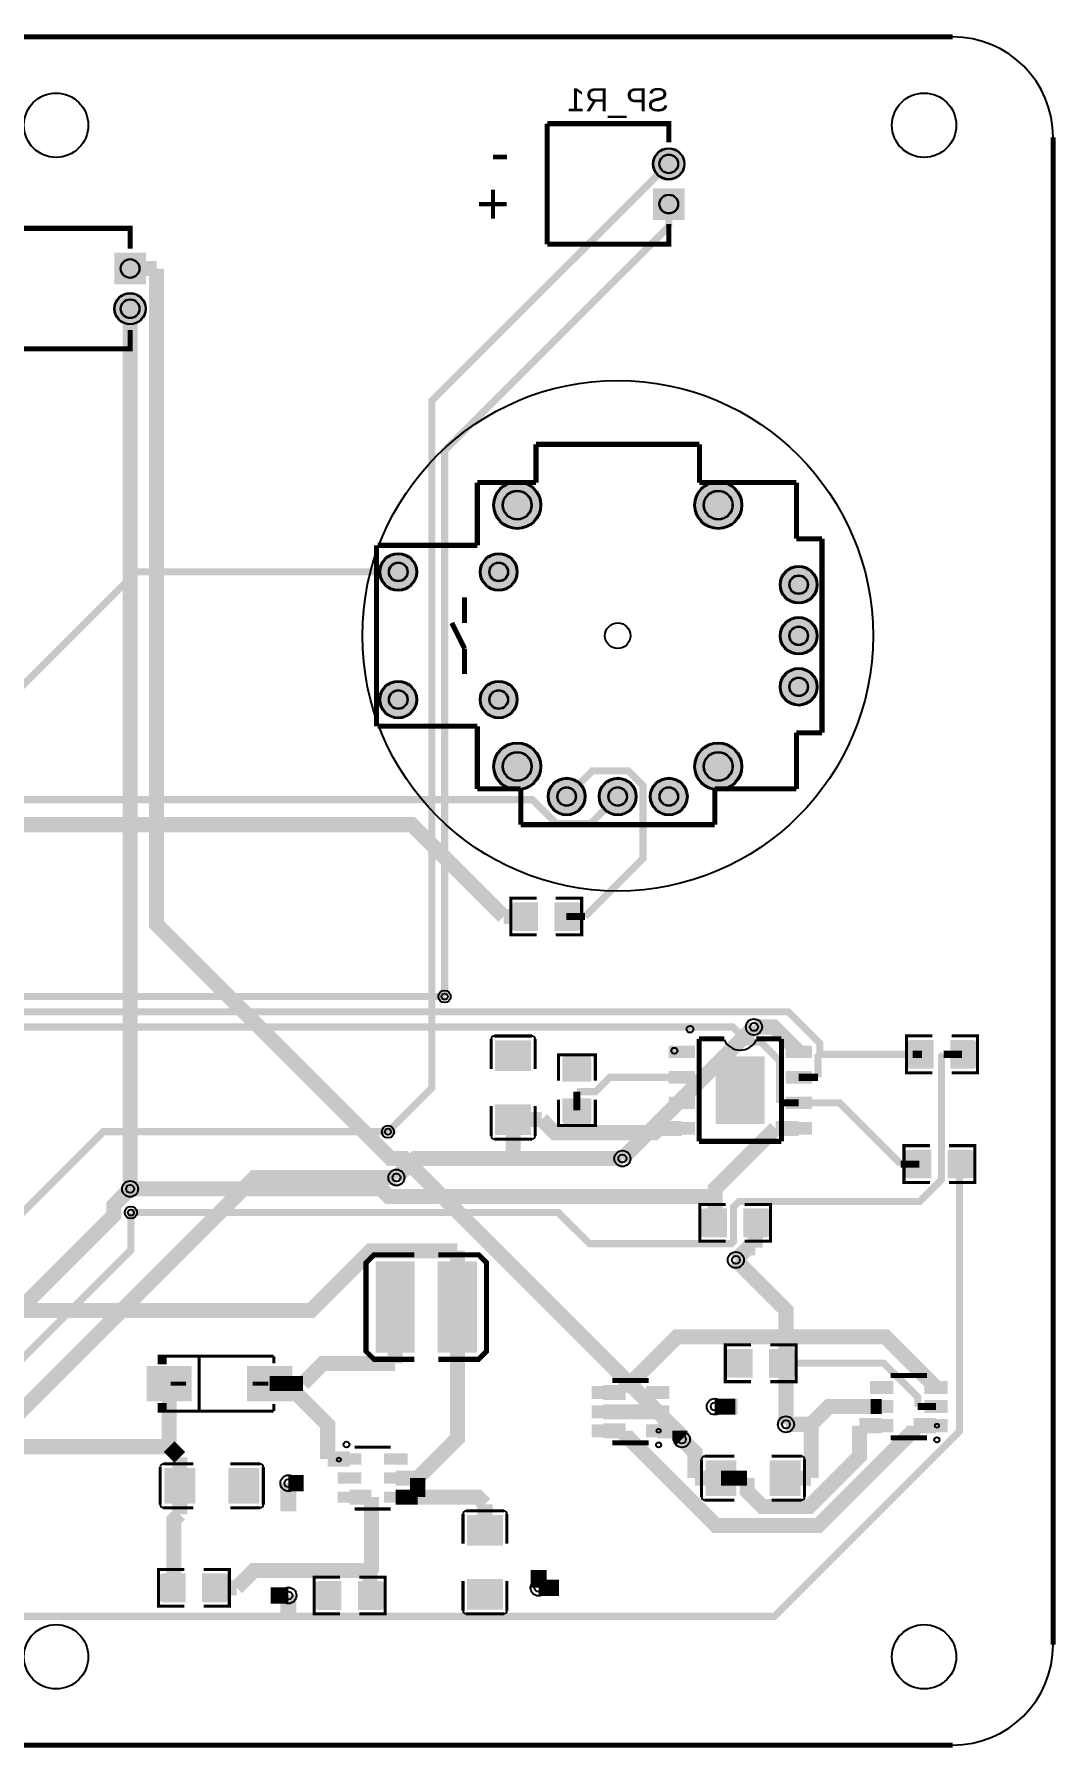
# Model space of a CAD drawing. Header units: millimetres. Extents: x -75 to 75, y -44 to 43.
# Drawn here: x 24.3 to 75.1, y -42.6 to 42.6 of the extents above; entities that cross this region are included whole.
import ezdxf

# ---------------------------------------------------------------- set-up
doc = ezdxf.new("R2010")
doc.units = ezdxf.units.MM
for name, color, linetype, true_color in [('BoardOutLine', 7, 'Continuous', 0xff00ff), ('BottomLayer', 7, 'Continuous', 0x0000ff), ('BottomSilkLayer', 7, 'Continuous', 0x66cc33), ('BottomSolderMaskLayer', 7, 'Continuous', 0xaa00ff), ('Document', 7, 'Continuous', 0xffffff), ('Hole', 7, 'Continuous', 0x222222), ('Multi-Layer', 7, 'Continuous', 0xc0c0c0), ('TopLayer', 7, 'Continuous', 0xff0000), ('TopPasteMaskLayer', 7, 'Continuous', 0x808080), ('TopSilkLayer', 7, 'Continuous', 0xffcc00), ('TopSolderMaskLayer', 7, 'Continuous', 0x800080)]:
    doc.layers.add(name, color=color, linetype=linetype, true_color=true_color)
doc.styles.get("Standard").update_dxf_attribs({"font": 'arial.ttf'})

msp = doc.modelspace()

# ---------------------------------------------------------------- hatches: boundary and pattern name
at = {"layer": 'BottomSolderMaskLayer'}
for points in [[(55.093, 36.179, 1), (56.668, 36.179, 1)], [(56.668, 33.392), (56.668, 34.966), (55.093, 34.966), (55.093, 33.392)], [(29.87, 31.759), (29.87, 30.185), (28.296, 30.185), (28.296, 31.759)], [(28.296, 28.972, 1), (29.87, 28.972, 1)], [(47.146, 19.2, 1), (49.534, 19.2, 1)], [(57.146, 19.2, 1), (59.534, 19.2, 1)], [(41.48, 15.875, 1), (43.36, 15.875, 1)], [(46.48, 15.875, 1), (48.36, 15.875, 1)], [(61.4, 15.24, 1), (63.28, 15.24, 1)], [(61.4, 12.7, 1), (63.28, 12.7, 1)], [(61.4, 10.16, 1), (63.28, 10.16, 1)], [(41.48, 9.525, 1), (43.36, 9.525, 1)], [(46.48, 9.525, 1), (48.36, 9.525, 1)], [(47.146, 6.2, 1), (49.534, 6.2, 1)], [(57.146, 6.2, 1), (59.534, 6.2, 1)], [(49.86, 4.7, 1), (51.74, 4.7, 1)], [(52.4, 4.7, 1), (54.28, 4.7, 1)], [(54.94, 4.7, 1), (56.82, 4.7, 1)]]:
    msp.add_hatch(color=256, dxfattribs=at).paths.add_polyline_path(points)
at = {"layer": 'Document'}
for points in [[(32.428, -23.161), (32.578, -23.161), (32.578, -25.911), (32.428, -25.911)], [(35.67, -25.155), (35.67, -23.867), (35.477, -23.867), (35.477, -25.155)], [(31.096, -24.608), (31.096, -24.414), (31.869, -24.414), (31.869, -24.608)], [(35.96, -24.608), (35.96, -24.414), (35.187, -24.414), (35.187, -24.608)]]:
    msp.add_hatch(color=256, dxfattribs=at).paths.add_polyline_path(points)
at = {"layer": 'Multi-Layer'}
for points in [[(55.118, 36.179, 1), (56.642, 36.179, 1)], [(56.642, 33.417), (56.642, 34.941), (55.118, 34.941), (55.118, 33.417)], [(29.845, 31.734), (29.845, 30.21), (28.321, 30.21), (28.321, 31.734)], [(28.321, 28.972, 1), (29.845, 28.972, 1)], [(47.197, 19.2, 1), (49.483, 19.2, 1)], [(57.197, 19.2, 1), (59.483, 19.2, 1)], [(41.531, 15.875, 1), (43.309, 15.875, 1)], [(46.531, 15.875, 1), (48.309, 15.875, 1)], [(61.451, 15.24, 1), (63.229, 15.24, 1)], [(61.451, 12.7, 1), (63.229, 12.7, 1)], [(41.531, 9.525, 1), (43.309, 9.525, 1)], [(46.531, 9.525, 1), (48.309, 9.525, 1)], [(61.451, 10.16, 1), (63.229, 10.16, 1)], [(47.197, 6.2, 1), (49.483, 6.2, 1)], [(57.197, 6.2, 1), (59.483, 6.2, 1)], [(49.911, 4.7, 1), (51.689, 4.7, 1)], [(52.451, 4.7, 1), (54.229, 4.7, 1)], [(54.991, 4.7, 1), (56.769, 4.7, 1)]]:
    msp.add_hatch(color=256, dxfattribs=at).paths.add_polyline_path(points)
at = {"layer": 'TopLayer'}
for points in [[(49.35, -1.958), (49.35, -0.582), (48.218, -0.582), (48.218, -1.958)], [(50.218, -1.958), (50.218, -0.582), (51.35, -0.582), (51.35, -1.958)], [(47.269, -8.929), (48.997, -8.929), (48.997, -7.444), (47.269, -7.444)], [(69.035, -7.44), (69.035, -8.817), (67.903, -8.817), (67.903, -7.44)], [(69.903, -7.44), (69.903, -8.817), (71.035, -8.817), (71.035, -7.44)], [(50.62, -9.472), (51.997, -9.472), (51.997, -8.34), (50.62, -8.34)], [(57.128, -7.701), (57.128, -8.301), (55.928, -8.301), (55.928, -7.701)], [(58.236, -11.556), (58.236, -8.256), (60.636, -8.256), (60.636, -11.556)], [(62.944, -7.701), (62.944, -8.301), (61.744, -8.301), (61.744, -7.701)], [(57.128, -8.971), (57.128, -9.571), (55.928, -9.571), (55.928, -8.971)], [(62.944, -8.971), (62.944, -9.571), (61.744, -9.571), (61.744, -8.971)], [(47.269, -10.629), (48.997, -10.629), (48.997, -12.114), (47.269, -12.114)], [(50.62, -10.34), (51.997, -10.34), (51.997, -11.472), (50.62, -11.472)], [(57.128, -10.241), (57.128, -10.841), (55.928, -10.841), (55.928, -10.241)], [(62.944, -10.241), (62.944, -10.841), (61.744, -10.841), (61.744, -10.241)], [(57.128, -11.511), (57.128, -12.111), (55.928, -12.111), (55.928, -11.511)], [(62.944, -11.511), (62.944, -12.111), (61.744, -12.111), (61.744, -11.511)], [(68.908, -12.901), (68.908, -14.278), (67.776, -14.278), (67.776, -12.901)], [(69.776, -12.901), (69.776, -14.278), (70.908, -14.278), (70.908, -12.901)], [(58.748, -17.199), (58.748, -15.822), (57.616, -15.822), (57.616, -17.199)], [(59.616, -17.199), (59.616, -15.822), (60.748, -15.822), (60.748, -17.199)], [(43.215, -22.951), (41.315, -22.951), (41.315, -18.451), (43.215, -18.451)], [(46.315, -22.951), (44.415, -22.951), (44.415, -18.451), (46.315, -18.451)], [(60.018, -24.184), (60.018, -22.807), (58.886, -22.807), (58.886, -24.184)], [(60.886, -24.184), (60.886, -22.807), (62.018, -22.807), (62.018, -24.184)], [(29.928, -23.661), (32.128, -23.661), (32.128, -25.361), (29.928, -25.361)], [(34.928, -23.661), (37.128, -23.661), (37.128, -25.361), (34.928, -25.361)], [(52.075, -24.658), (53.175, -24.658), (53.175, -25.258), (52.075, -25.258)], [(54.775, -24.658), (55.875, -24.658), (55.875, -25.258), (54.775, -25.258)], [(65.918, -24.404), (67.018, -24.404), (67.018, -25.004), (65.918, -25.004)], [(68.618, -24.404), (69.718, -24.404), (69.718, -25.004), (68.618, -25.004)], [(65.918, -25.354), (67.018, -25.354), (67.018, -25.954), (65.918, -25.954)], [(68.618, -25.354), (69.718, -25.354), (69.718, -25.954), (68.618, -25.954)], [(52.075, -25.608), (53.175, -25.608), (53.175, -26.208), (52.075, -26.208)], [(54.775, -25.608), (55.875, -25.608), (55.875, -26.208), (54.775, -26.208)], [(65.918, -26.304), (67.018, -26.304), (67.018, -26.904), (65.918, -26.904)], [(68.618, -26.304), (69.718, -26.304), (69.718, -26.904), (68.618, -26.904)], [(52.075, -26.558), (53.175, -26.558), (53.175, -27.158), (52.075, -27.158)], [(54.775, -26.558), (55.875, -26.558), (55.875, -27.158), (54.775, -27.158)], [(40.535, -27.994), (40.535, -28.526), (39.463, -28.526), (39.463, -27.994)], [(42.833, -27.994), (42.833, -28.526), (41.761, -28.526), (41.761, -27.994)], [(32.297, -28.727), (32.297, -30.455), (30.812, -30.455), (30.812, -28.727)], [(33.997, -28.727), (33.997, -30.455), (35.482, -30.455), (35.482, -28.727)], [(40.535, -28.944), (40.535, -29.476), (39.463, -29.476), (39.463, -28.944)], [(42.833, -28.944), (42.833, -29.476), (41.761, -29.476), (41.761, -28.944)], [(59.221, -30.074), (59.221, -28.346), (57.736, -28.346), (57.736, -30.074)], [(60.921, -30.074), (60.921, -28.346), (62.406, -28.346), (62.406, -30.074)], [(40.535, -29.894), (40.535, -30.426), (39.463, -30.426), (39.463, -29.894)], [(42.833, -29.894), (42.833, -30.426), (41.761, -30.426), (41.761, -29.894)], [(47.6, -32.551), (45.872, -32.551), (45.872, -31.066), (47.6, -31.066)], [(31.824, -33.983), (31.824, -35.36), (30.692, -35.36), (30.692, -33.983)], [(32.692, -33.983), (32.692, -35.36), (33.824, -35.36), (33.824, -33.983)], [(39.571, -35.741), (39.571, -34.364), (38.439, -34.364), (38.439, -35.741)], [(40.439, -35.741), (40.439, -34.364), (41.571, -34.364), (41.571, -35.741)], [(47.6, -34.251), (45.872, -34.251), (45.872, -35.736), (47.6, -35.736)]]:
    msp.add_hatch(color=256, dxfattribs=at).paths.add_polyline_path(points)
at = {"layer": 'TopPasteMaskLayer'}
for points in [[(48.084, -1.91), (48.084, -0.63), (48.134, -0.58), (49.284, -0.58), (49.334, -0.63), (49.339, -1.04), (48.889, -1.04), (48.889, -1.49), (49.329, -1.49), (49.334, -1.91), (49.284, -1.96), (48.134, -1.96)], [(50.234, -1.91), (50.234, -1.49), (50.679, -1.49), (50.679, -1.04), (50.239, -1.04), (50.234, -0.63), (50.284, -0.58), (51.434, -0.58), (51.484, -0.63), (51.484, -1.91), (51.434, -1.96), (50.284, -1.96)], [(47.369, -8.929), (47.739, -8.929), (47.839, -8.829), (47.839, -8.524), (47.939, -8.424), (48.327, -8.424), (48.427, -8.524), (48.427, -8.829), (48.527, -8.929), (48.897, -8.929), (48.997, -8.829), (48.997, -7.544), (48.897, -7.444), (47.369, -7.444), (47.269, -7.544), (47.269, -8.829)], [(69.019, -7.488), (69.019, -7.908), (68.574, -7.908), (68.574, -8.358), (69.014, -8.358), (69.019, -8.768), (68.969, -8.818), (67.819, -8.818), (67.769, -8.768), (67.769, -7.488), (67.819, -7.438), (68.969, -7.438)], [(71.169, -7.488), (71.169, -8.768), (71.119, -8.818), (69.969, -8.818), (69.919, -8.768), (69.914, -8.358), (70.364, -8.358), (70.364, -7.908), (69.924, -7.908), (69.919, -7.488), (69.969, -7.438), (71.119, -7.438)], [(50.668, -8.206), (51.948, -8.206), (51.998, -8.256), (51.998, -9.406), (51.948, -9.456), (51.538, -9.461), (51.538, -9.011), (51.088, -9.011), (51.088, -9.451), (50.668, -9.456), (50.618, -9.406), (50.618, -8.256)], [(57.128, -7.701), (57.128, -8.301), (55.928, -8.301), (55.928, -7.701)], [(58.236, -11.556), (58.236, -8.256), (60.636, -8.256), (60.636, -11.556)], [(62.944, -7.701), (62.944, -8.301), (61.744, -8.301), (61.744, -7.701)], [(57.128, -8.971), (57.128, -9.571), (55.928, -9.571), (55.928, -8.971)], [(62.944, -8.971), (62.944, -9.571), (61.744, -9.571), (61.744, -8.971)], [(47.369, -10.629), (47.739, -10.629), (47.839, -10.729), (47.839, -11.034), (47.939, -11.134), (48.327, -11.134), (48.427, -11.034), (48.427, -10.729), (48.527, -10.629), (48.897, -10.629), (48.997, -10.729), (48.997, -12.014), (48.897, -12.114), (47.369, -12.114), (47.269, -12.014), (47.269, -10.729)], [(50.668, -10.356), (51.088, -10.356), (51.088, -10.801), (51.538, -10.801), (51.538, -10.361), (51.948, -10.356), (51.998, -10.406), (51.998, -11.556), (51.948, -11.606), (50.668, -11.606), (50.618, -11.556), (50.618, -10.406)], [(57.128, -10.241), (57.128, -10.841), (55.928, -10.841), (55.928, -10.241)], [(62.944, -10.241), (62.944, -10.841), (61.744, -10.841), (61.744, -10.241)], [(57.128, -11.511), (57.128, -12.111), (55.928, -12.111), (55.928, -11.511)], [(62.944, -11.511), (62.944, -12.111), (61.744, -12.111), (61.744, -11.511)], [(68.892, -12.949), (68.892, -13.369), (68.447, -13.369), (68.447, -13.819), (68.887, -13.819), (68.892, -14.229), (68.842, -14.279), (67.692, -14.279), (67.642, -14.229), (67.642, -12.949), (67.692, -12.899), (68.842, -12.899)], [(71.042, -12.949), (71.042, -14.229), (70.992, -14.279), (69.842, -14.279), (69.792, -14.229), (69.787, -13.819), (70.237, -13.819), (70.237, -13.369), (69.797, -13.369), (69.792, -12.949), (69.842, -12.899), (70.992, -12.899)], [(57.482, -17.15), (57.482, -15.87), (57.532, -15.82), (58.682, -15.82), (58.732, -15.87), (58.737, -16.28), (58.287, -16.28), (58.287, -16.73), (58.727, -16.73), (58.732, -17.15), (58.682, -17.2), (57.532, -17.2)], [(59.632, -17.15), (59.632, -16.73), (60.077, -16.73), (60.077, -16.28), (59.637, -16.28), (59.632, -15.87), (59.682, -15.82), (60.832, -15.82), (60.882, -15.87), (60.882, -17.15), (60.832, -17.2), (59.682, -17.2)], [(43.215, -22.951), (41.315, -22.951), (41.315, -18.451), (43.215, -18.451)], [(46.315, -22.951), (44.415, -22.951), (44.415, -18.451), (46.315, -18.451)], [(58.752, -24.135), (58.752, -22.855), (58.802, -22.805), (59.952, -22.805), (60.002, -22.855), (60.007, -23.265), (59.557, -23.265), (59.557, -23.715), (59.997, -23.715), (60.002, -24.135), (59.952, -24.185), (58.802, -24.185)], [(60.902, -24.135), (60.902, -23.715), (61.347, -23.715), (61.347, -23.265), (60.907, -23.265), (60.902, -22.855), (60.952, -22.805), (62.102, -22.805), (62.152, -22.855), (62.152, -24.135), (62.102, -24.185), (60.952, -24.185)], [(29.928, -23.661), (32.128, -23.661), (32.128, -25.361), (29.928, -25.361)], [(34.928, -23.661), (37.128, -23.661), (37.128, -25.361), (34.928, -25.361)], [(52.075, -24.658), (53.175, -24.658), (53.175, -25.258), (52.075, -25.258)], [(54.775, -24.658), (55.875, -24.658), (55.875, -25.258), (54.775, -25.258)], [(65.918, -24.404), (67.018, -24.404), (67.018, -25.004), (65.918, -25.004)], [(68.618, -24.404), (69.718, -24.404), (69.718, -25.004), (68.618, -25.004)], [(65.918, -25.354), (67.018, -25.354), (67.018, -25.954), (65.918, -25.954)], [(68.618, -25.354), (69.718, -25.354), (69.718, -25.954), (68.618, -25.954)], [(52.075, -25.608), (53.175, -25.608), (53.175, -26.208), (52.075, -26.208)], [(54.775, -25.608), (55.875, -25.608), (55.875, -26.208), (54.775, -26.208)], [(65.918, -26.304), (67.018, -26.304), (67.018, -26.904), (65.918, -26.904)], [(68.618, -26.304), (69.718, -26.304), (69.718, -26.904), (68.618, -26.904)], [(52.075, -26.558), (53.175, -26.558), (53.175, -27.158), (52.075, -27.158)], [(54.775, -26.558), (55.875, -26.558), (55.875, -27.158), (54.775, -27.158)], [(40.535, -27.994), (40.535, -28.526), (39.463, -28.526), (39.463, -27.994)], [(42.833, -27.994), (42.833, -28.526), (41.761, -28.526), (41.761, -27.994)], [(32.297, -28.827), (32.297, -29.197), (32.197, -29.297), (31.892, -29.297), (31.792, -29.397), (31.792, -29.785), (31.892, -29.885), (32.197, -29.885), (32.297, -29.985), (32.297, -30.355), (32.197, -30.455), (30.912, -30.455), (30.812, -30.355), (30.812, -28.827), (30.912, -28.727), (32.197, -28.727)], [(33.997, -28.827), (33.997, -29.197), (34.097, -29.297), (34.402, -29.297), (34.502, -29.397), (34.502, -29.785), (34.402, -29.885), (34.097, -29.885), (33.997, -29.985), (33.997, -30.355), (34.097, -30.455), (35.382, -30.455), (35.482, -30.355), (35.482, -28.827), (35.382, -28.727), (34.097, -28.727)], [(40.535, -28.944), (40.535, -29.476), (39.463, -29.476), (39.463, -28.944)], [(42.833, -28.944), (42.833, -29.476), (41.761, -29.476), (41.761, -28.944)], [(59.221, -29.974), (59.221, -29.604), (59.121, -29.504), (58.816, -29.504), (58.716, -29.404), (58.716, -29.016), (58.816, -28.916), (59.121, -28.916), (59.221, -28.816), (59.221, -28.446), (59.121, -28.346), (57.836, -28.346), (57.736, -28.446), (57.736, -29.974), (57.836, -30.074), (59.121, -30.074)], [(60.921, -29.974), (60.921, -29.604), (61.021, -29.504), (61.326, -29.504), (61.426, -29.404), (61.426, -29.016), (61.326, -28.916), (61.021, -28.916), (60.921, -28.816), (60.921, -28.446), (61.021, -28.346), (62.306, -28.346), (62.406, -28.446), (62.406, -29.974), (62.306, -30.074), (61.021, -30.074)], [(40.535, -29.894), (40.535, -30.426), (39.463, -30.426), (39.463, -29.894)], [(42.833, -29.894), (42.833, -30.426), (41.761, -30.426), (41.761, -29.894)], [(47.5, -32.551), (47.13, -32.551), (47.03, -32.451), (47.03, -32.146), (46.93, -32.046), (46.542, -32.046), (46.442, -32.146), (46.442, -32.451), (46.342, -32.551), (45.972, -32.551), (45.872, -32.451), (45.872, -31.166), (45.972, -31.066), (47.5, -31.066), (47.6, -31.166), (47.6, -32.451)], [(31.808, -34.031), (31.808, -34.451), (31.363, -34.451), (31.363, -34.901), (31.803, -34.901), (31.808, -35.311), (31.758, -35.361), (30.608, -35.361), (30.558, -35.311), (30.558, -34.031), (30.608, -33.981), (31.758, -33.981)], [(33.958, -34.031), (33.958, -35.311), (33.908, -35.361), (32.758, -35.361), (32.708, -35.311), (32.703, -34.901), (33.153, -34.901), (33.153, -34.451), (32.713, -34.451), (32.708, -34.031), (32.758, -33.981), (33.908, -33.981)], [(38.305, -35.692), (38.305, -34.412), (38.355, -34.362), (39.505, -34.362), (39.555, -34.412), (39.56, -34.822), (39.11, -34.822), (39.11, -35.272), (39.55, -35.272), (39.555, -35.692), (39.505, -35.742), (38.355, -35.742)], [(40.455, -35.692), (40.455, -35.272), (40.9, -35.272), (40.9, -34.822), (40.46, -34.822), (40.455, -34.412), (40.505, -34.362), (41.655, -34.362), (41.705, -34.412), (41.705, -35.692), (41.655, -35.742), (40.505, -35.742)], [(47.5, -34.251), (47.13, -34.251), (47.03, -34.351), (47.03, -34.656), (46.93, -34.756), (46.542, -34.756), (46.442, -34.656), (46.442, -34.351), (46.342, -34.251), (45.972, -34.251), (45.872, -34.351), (45.872, -35.636), (45.972, -35.736), (47.5, -35.736), (47.6, -35.636), (47.6, -34.351)]]:
    msp.add_hatch(color=256, dxfattribs=at).paths.add_polyline_path(points)
at = {"layer": 'TopSilkLayer'}
for points in [[(30.903, -23.071), (30.903, -23.549), (30.446, -23.549), (30.446, -23.071)], [(30.903, -25.951), (30.903, -25.473), (30.446, -25.473), (30.446, -25.951)]]:
    msp.add_hatch(color=256, dxfattribs=at).paths.add_polyline_path(points)
at = {"layer": 'TopSolderMaskLayer'}
for points in [[(55.093, 36.179, 1), (56.668, 36.179, 1)], [(56.668, 33.392), (56.668, 34.966), (55.093, 34.966), (55.093, 33.392)], [(29.87, 31.759), (29.87, 30.185), (28.296, 30.185), (28.296, 31.759)], [(28.296, 28.972, 1), (29.87, 28.972, 1)], [(47.146, 19.2, 1), (49.534, 19.2, 1)], [(57.146, 19.2, 1), (59.534, 19.2, 1)], [(41.48, 15.875, 1), (43.36, 15.875, 1)], [(46.48, 15.875, 1), (48.36, 15.875, 1)], [(61.4, 15.24, 1), (63.28, 15.24, 1)], [(61.4, 12.7, 1), (63.28, 12.7, 1)], [(61.4, 10.16, 1), (63.28, 10.16, 1)], [(41.48, 9.525, 1), (43.36, 9.525, 1)], [(46.48, 9.525, 1), (48.36, 9.525, 1)], [(47.146, 6.2, 1), (49.534, 6.2, 1)], [(57.146, 6.2, 1), (59.534, 6.2, 1)], [(49.86, 4.7, 1), (51.74, 4.7, 1)], [(52.4, 4.7, 1), (54.28, 4.7, 1)], [(54.94, 4.7, 1), (56.82, 4.7, 1)], [(49.376, -1.984), (49.376, -0.556), (48.192, -0.556), (48.192, -1.984)], [(50.192, -1.984), (50.192, -0.556), (51.376, -0.556), (51.376, -1.984)], [(47.24, -8.951), (49.027, -8.951), (49.027, -7.422), (47.24, -7.422)], [(69.061, -7.414), (69.061, -8.842), (67.877, -8.842), (67.877, -7.414)], [(69.878, -7.414), (69.878, -8.842), (71.061, -8.842), (71.061, -7.414)], [(50.589, -9.493), (52.027, -9.493), (52.027, -8.319), (50.589, -8.319)], [(57.179, -7.688), (57.179, -8.314), (55.877, -8.314), (55.877, -7.688)], [(58.218, -11.591), (58.218, -8.221), (60.655, -8.221), (60.655, -11.591)], [(62.995, -7.688), (62.995, -8.314), (61.694, -8.314), (61.694, -7.688)], [(57.179, -8.958), (57.179, -9.584), (55.877, -9.584), (55.877, -8.958)], [(62.995, -8.958), (62.995, -9.584), (61.694, -9.584), (61.694, -8.958)], [(57.179, -10.228), (57.179, -10.854), (55.877, -10.854), (55.877, -10.228)], [(62.995, -10.228), (62.995, -10.854), (61.694, -10.854), (61.694, -10.228)], [(47.24, -10.607), (49.027, -10.607), (49.027, -12.136), (47.24, -12.136)], [(50.589, -10.319), (52.027, -10.319), (52.027, -11.493), (50.589, -11.493)], [(57.179, -11.498), (57.179, -12.124), (55.877, -12.124), (55.877, -11.498)], [(62.995, -11.498), (62.995, -12.124), (61.694, -12.124), (61.694, -11.498)], [(68.934, -12.875), (68.934, -14.303), (67.75, -14.303), (67.75, -12.875)], [(69.751, -12.875), (69.751, -14.303), (70.934, -14.303), (70.934, -12.875)], [(58.774, -17.224), (58.774, -15.796), (57.59, -15.796), (57.59, -17.224)], [(59.591, -17.224), (59.591, -15.796), (60.774, -15.796), (60.774, -17.224)], [(43.24, -22.976), (41.29, -22.976), (41.29, -18.426), (43.24, -18.426)], [(46.341, -22.976), (44.39, -22.976), (44.39, -18.426), (46.341, -18.426)], [(60.044, -24.209), (60.044, -22.781), (58.86, -22.781), (58.86, -24.209)], [(60.861, -24.209), (60.861, -22.781), (62.044, -22.781), (62.044, -24.209)], [(29.903, -23.636), (32.153, -23.636), (32.153, -25.386), (29.903, -25.386)], [(34.903, -23.636), (37.153, -23.636), (37.153, -25.386), (34.903, -25.386)], [(52.05, -24.633), (53.201, -24.633), (53.201, -25.284), (52.05, -25.284)], [(54.75, -24.633), (55.901, -24.633), (55.901, -25.284), (54.75, -25.284)], [(65.893, -24.379), (67.044, -24.379), (67.044, -25.03), (65.893, -25.03)], [(68.593, -24.379), (69.744, -24.379), (69.744, -25.03), (68.593, -25.03)], [(65.893, -25.329), (67.044, -25.329), (67.044, -25.98), (65.893, -25.98)], [(68.593, -25.329), (69.744, -25.329), (69.744, -25.98), (68.593, -25.98)], [(52.05, -25.583), (53.201, -25.583), (53.201, -26.234), (52.05, -26.234)], [(54.75, -25.583), (55.901, -25.583), (55.901, -26.234), (54.75, -26.234)], [(65.893, -26.279), (67.044, -26.279), (67.044, -26.93), (65.893, -26.93)], [(68.593, -26.279), (69.744, -26.279), (69.744, -26.93), (68.593, -26.93)], [(52.05, -26.533), (53.201, -26.533), (53.201, -27.184), (52.05, -27.184)], [(54.75, -26.533), (55.901, -26.533), (55.901, -27.184), (54.75, -27.184)], [(40.586, -27.981), (40.586, -28.539), (39.412, -28.539), (39.412, -27.981)], [(42.884, -27.981), (42.884, -28.539), (41.71, -28.539), (41.71, -27.981)], [(32.322, -28.702), (32.322, -30.48), (30.787, -30.48), (30.787, -28.702)], [(33.972, -28.702), (33.972, -30.48), (35.507, -30.48), (35.507, -28.702)], [(40.586, -28.931), (40.586, -29.489), (39.412, -29.489), (39.412, -28.931)], [(42.884, -28.931), (42.884, -29.489), (41.71, -29.489), (41.71, -28.931)], [(59.247, -30.099), (59.247, -28.321), (57.711, -28.321), (57.711, -30.099)], [(60.896, -30.099), (60.896, -28.321), (62.432, -28.321), (62.432, -30.099)], [(40.586, -29.881), (40.586, -30.439), (39.412, -30.439), (39.412, -29.881)], [(42.884, -29.881), (42.884, -30.439), (41.71, -30.439), (41.71, -29.881)], [(47.63, -32.573), (45.843, -32.573), (45.843, -31.044), (47.63, -31.044)], [(31.85, -33.957), (31.85, -35.385), (30.666, -35.385), (30.666, -33.957)], [(32.666, -33.957), (32.666, -35.385), (33.85, -35.385), (33.85, -33.957)], [(39.597, -35.766), (39.597, -34.338), (38.413, -34.338), (38.413, -35.766)], [(40.413, -35.766), (40.413, -34.338), (41.597, -34.338), (41.597, -35.766)], [(47.63, -34.229), (45.843, -34.229), (45.843, -35.758), (47.63, -35.758)]]:
    msp.add_hatch(color=256, dxfattribs=at).paths.add_polyline_path(points)

# ---------------------------------------------------------------- linework, layer by layer
at = {"layer": 'BoardOutLine', "const_width": 0.254}
for points in [[(-70, 42.5), (70, 42.5)], [(75, 37.5), (75, -37.5)], [(70, -42.5), (-70, -42.5)]]:
    msp.add_lwpolyline(points, dxfattribs=at)
at = {"layer": 'BoardOutLine'}
for centre, start, end in [((70, 37.5), 0, 90), ((70, -37.5), 270, 0)]:
    msp.add_arc(centre, 5, start, end, dxfattribs=at)
at = {"layer": 'BottomLayer'}
for points, const_width in [([(55.88, 36.179), (44.092, 24.392), (44.092, -9.796), (41.911, -11.977)], 0.354), ([(55.88, 34.179), (55.88, 33.062)], 0.354), ([(44.728, -5.25), (44.728, 21.91), (55.88, 33.062)], 0.354), ([(29.083, 30.972), (30.398, 30.972)], 0.75), ([(30.398, 30.972), (30.398, -1.666), (42.043, -13.311), (42.723, -13.311), (56.534, -27.122), (56.534, -27.284)], 0.75), ([(29.083, 28.972), (29.083, -14.821)], 0.75), ([(60.118, -6.765), (53.57, -13.312)], 0.75), ([(29.083, -14.821), (28.272, -15.633), (28.272, -16.139), (9.962, -34.448), (-8.757, -34.448), (-10.16, -35.85)], 0.75), ([(11.43, -38.1), (35.274, -14.257), (42.332, -14.257)], 0.75), ([(29.122, -15.998), (29.122, -17.868), (8.89, -38.1)], 0.354), ([(61.708, -26.536), (61.708, -20.851), (59.215, -18.357)], 0.75), ([(58.166, -25.654), (59.182, -25.654)], 0.8), ([(36.957, -29.464), (37.719, -29.464)], 0.8), ([(49.403, -34.671), (49.403, -33.782)], 0.8), ([(36.957, -35.052), (36.957, -36.195)], 0.8)]:
    msp.add_lwpolyline(points, dxfattribs=dict(at, const_width=const_width))
at = {"layer": 'BottomSilkLayer', "const_width": 0.254}
for points in [[(49.83, 38.179), (55.88, 38.179), (55.88, 37.243)], [(49.83, 38.179), (49.83, 32.179)], [(49.83, 32.179), (55.88, 32.179), (55.88, 33.186)]]:
    msp.add_lwpolyline(points, dxfattribs=at)
at = {"layer": 'BottomSolderMaskLayer'}
for centre, radius in [((55.88, 36.179), 0.787), ((55.88, 36.179), 0.472), ((55.88, 34.179), 0.472), ((29.083, 30.972), 0.472), ((29.083, 28.972), 0.787), ((29.083, 28.972), 0.472), ((48.34, 19.2), 1.194), ((48.34, 19.2), 0.73), ((58.34, 19.2), 1.194), ((58.34, 19.2), 0.73), ((42.42, 15.875), 0.94), ((42.42, 15.875), 0.475), ((47.42, 15.875), 0.94), ((47.42, 15.875), 0.475), ((62.34, 15.24), 0.94), ((62.34, 15.24), 0.47), ((62.34, 12.7), 0.94), ((62.34, 12.7), 0.47), ((62.34, 10.16), 0.94), ((42.42, 9.525), 0.94), ((47.42, 9.525), 0.94), ((62.34, 10.16), 0.47), ((42.42, 9.525), 0.475), ((47.42, 9.525), 0.475), ((48.34, 6.2), 1.194), ((48.34, 6.2), 0.73), ((58.34, 6.2), 1.194), ((58.34, 6.2), 0.73), ((50.8, 4.7), 0.94), ((50.8, 4.7), 0.47), ((53.34, 4.7), 0.94), ((53.34, 4.7), 0.47), ((55.88, 4.7), 0.94), ((55.88, 4.7), 0.47)]:
    msp.add_circle(centre, radius, dxfattribs=at)
at = {"layer": 'Document', "const_width": 0.254}
for points in [[(45.72, 13.335), (45.72, 14.605)], [(45.72, 12.065), (45.085, 13.335)], [(45.72, 10.795), (45.72, 12.065)]]:
    msp.add_lwpolyline(points, dxfattribs=at)
at = {"layer": 'Document'}
for centre, radius in [((53.34, 12.7), 12.7), ((56.156, -7.946), 0.15), ((55.375, -26.858), 0.1), ((69.218, -26.604), 0.1), ((39.468, -28.29), 0.1)]:
    msp.add_circle(centre, radius, dxfattribs=at)
at = {"layer": 'Hole'}
for centre, radius in [((44.728, -5.25), 0.153), ((60.118, -6.765), 0.2), ((41.911, -11.977), 0.153), ((53.57, -13.312), 0.2), ((42.332, -14.257), 0.2), ((29.083, -14.821), 0.2), ((29.122, -15.998), 0.153), ((59.215, -18.357), 0.2), ((58.166, -25.654), 0.2), ((61.708, -26.536), 0.2), ((56.534, -27.284), 0.2), ((36.957, -29.464), 0.2), ((36.957, -35.052), 0.2), ((49.403, -34.671), 0.2)]:
    msp.add_circle(centre, radius, dxfattribs=at)
at = {"layer": 'Multi-Layer'}
for centre, radius in [((25.4, 38.1), 1.6), ((68.58, 38.1), 1.6), ((55.88, 36.179), 0.762), ((55.88, 36.179), 0.457), ((55.88, 34.179), 0.457), ((29.083, 30.972), 0.457), ((29.083, 28.972), 0.762), ((29.083, 28.972), 0.457), ((48.34, 19.2), 1.143), ((48.34, 19.2), 0.699), ((58.34, 19.2), 1.143), ((58.34, 19.2), 0.699), ((42.42, 15.875), 0.889), ((42.42, 15.875), 0.45), ((47.42, 15.875), 0.889), ((47.42, 15.875), 0.45), ((62.34, 15.24), 0.889), ((62.34, 15.24), 0.445), ((62.34, 12.7), 0.889), ((62.34, 12.7), 0.445), ((42.42, 9.525), 0.889), ((47.42, 9.525), 0.889), ((62.34, 10.16), 0.889), ((62.34, 10.16), 0.445), ((42.42, 9.525), 0.45), ((47.42, 9.525), 0.45), ((48.34, 6.2), 1.143), ((48.34, 6.2), 0.699), ((58.34, 6.2), 1.143), ((58.34, 6.2), 0.699), ((50.8, 4.7), 0.889), ((50.8, 4.7), 0.445), ((53.34, 4.7), 0.889), ((53.34, 4.7), 0.445), ((55.88, 4.7), 0.889), ((55.88, 4.7), 0.445), ((44.728, -5.25), 0.305), ((60.118, -6.765), 0.4), ((41.911, -11.977), 0.305), ((53.57, -13.312), 0.4), ((29.083, -14.821), 0.4), ((42.332, -14.257), 0.4), ((29.122, -15.998), 0.305), ((59.215, -18.357), 0.4), ((58.166, -25.654), 0.4), ((61.708, -26.536), 0.4), ((56.534, -27.284), 0.4), ((36.957, -29.464), 0.4), ((36.957, -35.052), 0.4), ((49.403, -34.671), 0.4), ((25.4, -38.1), 1.6), ((68.58, -38.1), 1.6)]:
    msp.add_circle(centre, radius, dxfattribs=at)
at = {"layer": 'TopLayer'}
for points, const_width in [([(42.42, 15.875), (29.393, 15.875), (20.689, 7.171)], 0.354), ([(51.705, -1.27), (54.598, 1.623), (54.598, 5.248), (53.87, 5.977), (52.077, 5.977), (50.8, 4.7)], 0.354), ([(-51.357, -13.589), (-22.815, -13.589), (-6.35, 2.876), (-6.35, 3.778), (-5.13, 4.998), (7.58, 4.998), (8.89, 3.688), (8.89, 2.911), (17.052, -5.25), (44.728, -5.25)], 0.354), ([(63.391, -8.128), (63.391, -7.575), (61.832, -6.017), (15.26, -6.017), (6.35, 2.893), (6.35, 3.644), (5.504, 4.49), (-3.892, 4.49), (-5.08, 3.302)], 0.354), ([(10.16, 3.302), (11.274, 2.188), (13.235, 2.188), (13.987, 2.939), (13.987, 3.676), (14.857, 4.546), (49.093, 4.546), (50.277, 3.362), (52.002, 3.362), (53.34, 4.7)], 0.354), ([(22.86, 3.302), (43.093, 3.302), (47.665, -1.27)], 0.75), ([(48.784, -1.27), (47.665, -1.27)], 0.75), ([(50.784, -1.27), (51.705, -1.27)], 0.354), ([(5.705, -4.137), (8.334, -6.765), (59.06, -6.765), (59.808, -7.512), (60.455, -7.512), (61.39, -8.447), (61.39, -10.541)], 0.354), ([(60.118, -6.765), (61.108, -6.765), (62.344, -8.001)], 0.75), ([(69.548, -8.128), (69.445, -8.232), (69.445, -14.359), (68.35, -15.454), (59.372, -15.454), (59.096, -15.729), (59.096, -17.443), (58.993, -17.546), (51.928, -17.546), (50.379, -15.998), (29.122, -15.998)], 0.354), ([(63.299, -9.271), (63.299, -8.22), (63.391, -8.128)], 0.354), ([(63.391, -8.128), (68.009, -8.128)], 0.354), ([(68.469, -8.128), (68.009, -8.128)], 0.354), ([(70.469, -8.128), (69.548, -8.128)], 0.354), ([(56.528, -9.271), (52.943, -9.271), (52.229, -9.985), (51.308, -9.985)], 0.354), ([(62.344, -9.271), (63.299, -9.271)], 0.354), ([(51.308, -10.906), (51.308, -9.985)], 0.354), ([(48.133, -13.312), (48.133, -11.371)], 0.75), ([(48.133, -11.371), (49.55, -11.371)], 0.75), ([(55.375, -11.811), (55.161, -12.026), (50.204, -12.026), (49.55, -11.371)], 0.75), ([(62.344, -10.541), (61.39, -10.541)], 0.354), ([(62.344, -10.541), (64.373, -10.541), (67.421, -13.589)], 0.354), ([(-51.357, -16.129), (23.598, -16.129), (27.749, -11.977), (41.911, -11.977)], 0.354), ([(56.528, -11.811), (55.375, -11.811)], 0.75), ([(61.192, -11.811), (58.182, -14.821), (58.182, -15.202)], 0.75), ([(62.344, -11.811), (61.192, -11.811)], 0.75), ([(70.342, -13.589), (70.342, -26.88), (61.135, -36.088), (15.982, -36.088), (13.97, -38.1)], 0.354), ([(42.332, -14.257), (43.276, -13.312), (48.133, -13.312)], 0.75), ([(48.133, -13.312), (53.57, -13.312)], 0.75), ([(68.342, -13.589), (67.421, -13.589)], 0.354), ([(29.083, -14.821), (41.559, -14.821), (41.94, -15.202), (58.182, -15.202)], 0.75), ([(58.182, -15.202), (58.182, -16.51)], 0.75), ([(60.182, -16.51), (60.182, -17.751)], 0.75), ([(45.365, -17.899), (41.054, -17.899), (38.086, -20.866), (18.686, -20.866), (13.384, -26.168), (-10.535, -26.168)], 0.75), ([(45.365, -20.701), (45.365, -17.899)], 0.75), ([(60.182, -17.751), (59.821, -17.751), (59.215, -18.357)], 0.75), ([(42.265, -20.701), (42.265, -23.504)], 0.75), ([(43.386, -29.21), (45.365, -27.231), (45.365, -20.701)], 0.75), ([(69.168, -24.704), (66.641, -22.177), (56.295, -22.177), (53.727, -24.745), (53.727, -24.958)], 0.75), ([(42.265, -23.504), (38.688, -23.504), (37.68, -24.511)], 0.75), ([(68.264, -25.654), (68.264, -25.182), (66.577, -23.495), (61.452, -23.495)], 0.354), ([(31.028, -24.511), (31.028, -27.648)], 0.75), ([(36.028, -24.511), (36.854, -24.511)], 0.75), ([(36.854, -24.511), (38.911, -26.567), (38.911, -28.26)], 0.75), ([(36.854, -24.511), (37.68, -24.511)], 0.75), ([(52.625, -24.958), (53.727, -24.958)], 0.75), ([(52.625, -25.908), (55.325, -25.908)], 0.75), ([(58.166, -25.654), (59.309, -25.654)], 0.8), ([(65.917, -25.654), (63.84, -25.654), (62.959, -26.536)], 0.75), ([(66.468, -25.654), (65.917, -25.654)], 0.75), ([(69.168, -25.654), (68.264, -25.654)], 0.354), ([(68.066, -26.604), (68.066, -26.817), (63.319, -31.565), (58.221, -31.565), (53.727, -27.071), (53.727, -26.858)], 0.75), ([(65.366, -26.604), (65.366, -28.13), (62.876, -30.62), (60.535, -30.62), (59.774, -29.858), (59.774, -29.21)], 0.75), ([(61.708, -26.536), (62.959, -26.536)], 0.75), ([(62.959, -26.536), (62.959, -29.21)], 0.75), ([(66.468, -26.604), (65.366, -26.604)], 0.75), ([(69.168, -26.604), (68.066, -26.604)], 0.75), ([(31.028, -27.648), (-47.046, -27.648), (-47.117, -27.719)], 0.75), ([(31.028, -27.648), (31.554, -28.175)], 0.75), ([(52.625, -26.858), (53.727, -26.858)], 0.75), ([(55.325, -26.858), (56.428, -26.858)], 0.75), ([(56.534, -27.284), (56.428, -27.178), (56.428, -26.858)], 0.75), ([(57.184, -29.21), (57.184, -27.934), (56.534, -27.284)], 0.75), ([(31.554, -29.591), (31.554, -28.175)], 0.75), ([(39.999, -28.26), (38.911, -28.26)], 0.75), ([(42.297, -29.21), (43.386, -29.21)], 0.75), ([(43.386, -29.21), (43.386, -30.16)], 0.75), ([(58.479, -29.21), (57.184, -29.21)], 0.75), ([(59.126, -29.21), (58.479, -29.21)], 0.75), ([(59.126, -29.21), (59.774, -29.21)], 0.75), ([(61.664, -29.21), (62.959, -29.21)], 0.75), ([(31.554, -29.591), (31.554, -31.007)], 0.75), ([(36.957, -29.464), (36.957, -30.861)], 0.8), ([(39.999, -30.16), (41.087, -30.16)], 0.75), ([(41.087, -30.16), (41.087, -33.729), (41.005, -33.811)], 0.75), ([(42.297, -30.16), (43.343, -30.16)], 0.75), ([(43.343, -30.16), (43.386, -30.16)], 0.75), ([(43.386, -30.16), (46.383, -30.16), (46.736, -30.513)], 0.75), ([(31.258, -34.671), (31.258, -31.304), (31.554, -31.007)], 0.75), ([(46.736, -31.808), (46.736, -30.513)], 0.75), ([(41.005, -33.811), (35.237, -33.811), (34.377, -34.671)], 0.75), ([(41.005, -35.052), (41.005, -33.811)], 0.75), ([(33.258, -34.671), (34.377, -34.671)], 0.75), ([(36.957, -35.052), (36.068, -35.052)], 0.8), ([(49.403, -34.671), (50.419, -34.671)], 0.8)]:
    msp.add_lwpolyline(points, dxfattribs=dict(at, const_width=const_width))
at = {"layer": 'TopSilkLayer'}
for points, const_width in [([(23.033, 32.972), (29.083, 32.972), (29.083, 31.965)], 0.254), ([(23.033, 26.972), (29.083, 26.972), (29.083, 27.908)], 0.254), ([(49.276, 22.225), (57.404, 22.225)], 0.254), ([(49.276, 20.32), (49.276, 22.225)], 0.254), ([(57.404, 20.32), (57.404, 22.225)], 0.254), ([(49.276, 20.32), (46.355, 20.32)], 0.254), ([(46.355, 20.32), (46.355, 17.2)], 0.254), ([(57.404, 20.32), (62.23, 20.32)], 0.254), ([(62.23, 17.526), (62.23, 20.32)], 0.254), ([(41.34, 17.2), (41.34, 8.2)], 0.254), ([(41.402, 17.2), (46.355, 17.2)], 0.254), ([(63.5, 17.526), (62.23, 17.526)], 0.254), ([(63.5, 17.526), (63.5, 7.874)], 0.254), ([(41.402, 8.2), (46.355, 8.2)], 0.254), ([(46.355, 8.2), (46.355, 5.08)], 0.254), ([(63.5, 7.874), (62.23, 7.874)], 0.254), ([(62.23, 7.874), (62.23, 5.08)], 0.254), ([(48.514, 5.08), (46.355, 5.08)], 0.254), ([(48.514, 5.08), (48.514, 3.302)], 0.254), ([(58.166, 5.08), (58.166, 3.302)], 0.254), ([(58.166, 5.08), (62.23, 5.08)], 0.254), ([(48.514, 3.302), (58.166, 3.302)], 0.254), ([(49.308, -2.187), (48.023, -2.187), (48.023, -0.353), (49.308, -0.353)], 0.152), ([(50.26, -2.187), (51.545, -2.187), (51.545, -0.353), (50.26, -0.353)], 0.152), ([(47.04, -8.853), (47.04, -7.368)], 0.152), ([(47.193, -7.215), (49.073, -7.215)], 0.152), ([(49.226, -7.368), (49.226, -8.853)], 0.152), ([(57.386, -12.456), (57.386, -7.356)], 0.254), ([(58.636, -7.356), (57.386, -7.356)], 0.254), ([(60.236, -7.356), (61.486, -7.356)], 0.254), ([(61.486, -7.356), (61.486, -12.456)], 0.254), ([(68.993, -7.211), (67.708, -7.211), (67.708, -9.045), (68.993, -9.045)], 0.152), ([(69.945, -7.211), (71.23, -7.211), (71.23, -9.045), (69.945, -9.045)], 0.152), ([(50.391, -9.43), (50.391, -8.145), (52.225, -8.145), (52.225, -9.43)], 0.152), ([(47.04, -10.705), (47.04, -12.19)], 0.152), ([(49.226, -12.19), (49.226, -10.705)], 0.152), ([(50.391, -10.382), (50.391, -11.667), (52.225, -11.667), (52.225, -10.382)], 0.152), ([(47.193, -12.343), (49.073, -12.343)], 0.152), ([(61.486, -12.456), (57.386, -12.456)], 0.254), ([(68.866, -12.672), (67.581, -12.672), (67.581, -14.506), (68.866, -14.506)], 0.152), ([(69.818, -12.672), (71.103, -12.672), (71.103, -14.506), (69.818, -14.506)], 0.152), ([(58.706, -17.427), (57.421, -17.427), (57.421, -15.593), (58.706, -15.593)], 0.152), ([(59.658, -17.427), (60.943, -17.427), (60.943, -15.593), (59.658, -15.593)], 0.152), ([(43.216, -23.302), (41.214, -23.302), (40.815, -22.901), (40.815, -18.501), (41.214, -18.1), (43.216, -18.1)], 0.254), ([(44.415, -18.1), (46.416, -18.1), (46.815, -18.501), (46.815, -22.901), (46.416, -23.302), (44.415, -23.302)], 0.254), ([(59.976, -24.412), (58.691, -24.412), (58.691, -22.578), (59.976, -22.578)], 0.152), ([(60.928, -24.412), (62.213, -24.412), (62.213, -22.578), (60.928, -22.578)], 0.152), ([(30.827, -23.147), (36.229, -23.147)], 0.152), ([(32.513, -23.161), (32.513, -25.888)], 0.152), ([(36.229, -23.147), (36.229, -23.498)], 0.152), ([(53.075, -24.358), (54.875, -24.358)], 0.254), ([(66.918, -24.104), (68.718, -24.104)], 0.254), ([(36.229, -25.875), (36.229, -25.524)], 0.152), ([(30.827, -25.875), (36.229, -25.875)], 0.152), ([(66.918, -27.204), (68.718, -27.204)], 0.254), ([(40.259, -27.671), (42.037, -27.671)], 0.152), ([(53.075, -27.458), (54.875, -27.458)], 0.254), ([(57.66, -28.117), (59.145, -28.117)], 0.152), ([(62.482, -28.117), (60.997, -28.117)], 0.152), ([(30.583, -28.651), (30.583, -30.531)], 0.152), ([(32.221, -28.498), (30.736, -28.498)], 0.152), ([(34.073, -28.498), (35.558, -28.498)], 0.152), ([(35.711, -28.651), (35.711, -30.531)], 0.152), ([(57.508, -30.15), (57.508, -28.27)], 0.152), ([(62.635, -30.15), (62.635, -28.27)], 0.152), ([(30.736, -30.684), (32.221, -30.684)], 0.152), ([(35.558, -30.684), (34.073, -30.684)], 0.152), ([(40.259, -30.749), (42.037, -30.749)], 0.152), ([(59.145, -30.303), (57.66, -30.303)], 0.152), ([(60.997, -30.303), (62.482, -30.303)], 0.152), ([(45.643, -30.99), (45.643, -32.475)], 0.152), ([(47.676, -30.837), (45.796, -30.837)], 0.152), ([(47.829, -32.475), (47.829, -30.99)], 0.152), ([(31.782, -33.754), (30.497, -33.754), (30.497, -35.588), (31.782, -35.588)], 0.152), ([(32.734, -33.754), (34.019, -33.754), (34.019, -35.588), (32.734, -35.588)], 0.152), ([(39.529, -35.969), (38.244, -35.969), (38.244, -34.135), (39.529, -34.135)], 0.152), ([(40.481, -35.969), (41.766, -35.969), (41.766, -34.135), (40.481, -34.135)], 0.152), ([(45.643, -35.812), (45.643, -34.327)], 0.152), ([(47.829, -34.327), (47.829, -35.812)], 0.152), ([(47.676, -35.965), (45.796, -35.965)], 0.152)]:
    msp.add_lwpolyline(points, dxfattribs=dict(at, const_width=const_width))
for centre, radius in [((53.34, 12.7), 0.635), ((56.936, -6.876), 0.17), ((69.215, -27.305), 0.127), ((39.847, -27.542), 0.15), ((55.372, -27.559), 0.127)]:
    msp.add_circle(centre, radius, dxfattribs=at)
for centre, radius, start, end in [((47.193, -7.368), 0.152, 90, 180), ((49.073, -7.368), 0.152, 0, 90), ((59.436, -7.031), 0.884, 205.12893, 334.87107), ((47.193, -12.19), 0.152, 180, 270), ((49.073, -12.19), 0.152, 270, 360), ((57.66, -28.27), 0.152, 90, 180), ((62.482, -28.27), 0.152, 0, 90), ((30.736, -28.651), 0.152, 90, 180), ((35.558, -28.651), 0.152, 0, 90), ((30.736, -30.531), 0.152, 180, 270), ((35.558, -30.531), 0.152, 270, 0), ((57.66, -30.15), 0.152, 180, 270), ((62.482, -30.15), 0.152, 270, 360), ((45.796, -30.99), 0.152, 90, 180), ((47.676, -30.99), 0.152, 0, 90), ((45.796, -35.812), 0.152, 180, 270), ((47.676, -35.812), 0.152, 270, 0)]:
    msp.add_arc(centre, radius, start, end, dxfattribs=at)
at = {"layer": 'TopSolderMaskLayer'}
for centre, radius in [((55.88, 36.179), 0.787), ((55.88, 36.179), 0.472), ((55.88, 34.179), 0.472), ((29.083, 30.972), 0.472), ((29.083, 28.972), 0.787), ((29.083, 28.972), 0.472), ((48.34, 19.2), 1.194), ((48.34, 19.2), 0.73), ((58.34, 19.2), 1.194), ((58.34, 19.2), 0.73), ((42.42, 15.875), 0.94), ((42.42, 15.875), 0.475), ((47.42, 15.875), 0.94), ((47.42, 15.875), 0.475), ((62.34, 15.24), 0.94), ((62.34, 15.24), 0.47), ((62.34, 12.7), 0.94), ((62.34, 12.7), 0.47), ((62.34, 10.16), 0.94), ((42.42, 9.525), 0.94), ((47.42, 9.525), 0.94), ((62.34, 10.16), 0.47), ((42.42, 9.525), 0.475), ((47.42, 9.525), 0.475), ((48.34, 6.2), 1.194), ((48.34, 6.2), 0.73), ((58.34, 6.2), 1.194), ((58.34, 6.2), 0.73), ((50.8, 4.7), 0.94), ((50.8, 4.7), 0.47), ((53.34, 4.7), 0.94), ((53.34, 4.7), 0.47), ((55.88, 4.7), 0.94), ((55.88, 4.7), 0.47)]:
    msp.add_circle(centre, radius, dxfattribs=at)

# ---------------------------------------------------------------- texts
at = {"layer": 'BottomSilkLayer', "text_generation_flag": 2}
for s, height, p in [('SP_R1', 1.143, (55.882, 38.797)), ('-', 2.032, (47.96, 35.735)), ('+', 2.032, (47.96, 33.195))]:
    msp.add_text(s, height=height, dxfattribs=at).set_placement(p)

doc.saveas('drawing.dxf')
